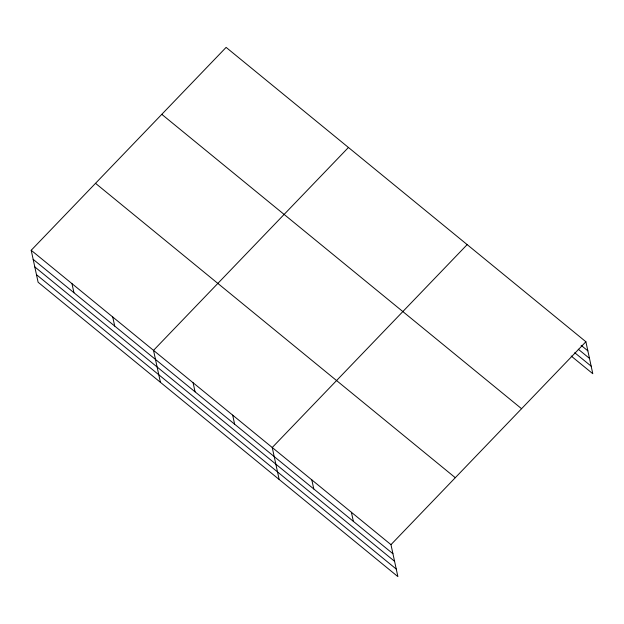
<?xml version="1.0" encoding="UTF-8"?>
<svg xmlns="http://www.w3.org/2000/svg" width="624" height="624" viewBox="0 0 624 624"><rect width="100%" height="100%" fill="white"/><g stroke="black" fill="none" stroke-linecap="round" stroke-linejoin="round"><path stroke-width="0.94" d="M31.2 250.279L390.975 544.658L397.886 576.615L38.111 282.243L31.2 250.279L226.114 47.385L585.889 341.757L592.8 373.721L571.147 356.008M348.442 147.475L153.52 350.368L160.43 382.325M467.165 244.616L272.243 447.509L279.154 479.474M390.975 544.658L585.889 341.757M581.131 345.337L587.855 350.836M578.284 349.222L589.485 358.387M574.743 352.732L591.17 366.171M161.795 114.34L521.57 408.712M95.527 183.323L455.294 477.703M33.166 259.35L392.933 553.73M34.796 266.908L394.563 561.28M36.481 274.685L396.248 569.065M351.398 512.273L353.356 521.352M311.821 479.895L313.786 488.966M232.674 415.132L234.632 424.203M193.097 382.746L195.062 391.825M112.749 317L114.707 326.079M71.971 283.639L73.936 292.718"/></g></svg>
